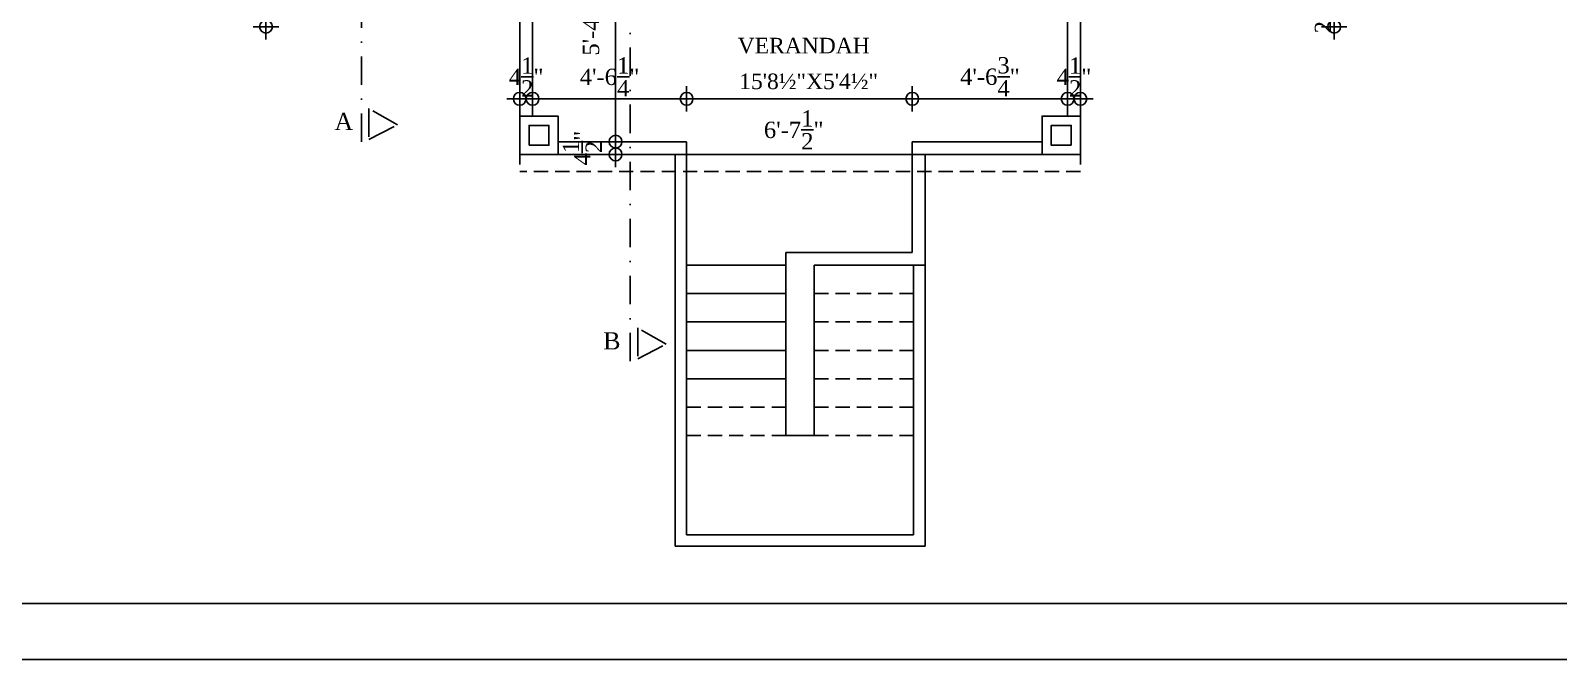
# Model space of a CAD drawing. Extents: x -4781 to 3971, y -2954 to -1072.
# Drawn here: x -1646 to -1108, y -2324 to -2102 of the extents above; entities that cross this region are included whole.
import ezdxf

# ---------------------------------------------------------------- set-up
doc = ezdxf.new("R2010")
doc.units = 0
doc.header["$LTSCALE"] = 20
doc.header["$MEASUREMENT"] = 0
doc.header["$PDMODE"] = 34
doc.linetypes.add('DASHDOT', pattern=[1, 0.5, -0.25, 0, -0.25])
doc.linetypes.add('HIDDEN', pattern=[0.375, 0.25, -0.125])
doc.layers.get('0').update_dxf_attribs({"linetype": 'CONTINUOUS'})
doc.layers.get('DEFPOINTS').update_dxf_attribs({"linetype": 'CONTINUOUS'})
for name, color, linetype in [('border', 230, 'CONTINUOUS'), ('DIMLINE', 254, 'CONTINUOUS'), ('Roof lilne', 31, 'CONTINUOUS'), ('sec', 13, 'DASHDOT'), ('text', 2, 'CONTINUOUS')]:
    doc.layers.add(name, color=color, linetype=linetype)
doc.layers.add('correct', color=230, linetype='CONTINUOUS', plot=False)
doc.styles.add('DIMTEXT', font='times_1.ttf')
doc.styles.add('style5', font='times_1.ttf')
doc.dimstyles.new('ARCH_48_0', dxfattribs={"dimtxt": 5.75, "dimasz": 2.25, "dimexe": 0.25, "dimexo": 0, "dimgap": 1, "dimtad": 1, "dimzin": 3, "dimdsep": 46, "dimlunit": 4, "dimtxsty": 'DIMTEXT', "dimblk": 'BLK', "dimcen": 0, "dimdle": 0.09375, "dimse1": 1, "dimse2": 1, "dimclrd": 254, "dimclrt": 3, "dimadec": 1, "dimazin": 0, "dimtfac": 1, "dimtix": 1, "dimtmove": 2, "dimatfit": 3, "dimldrblk": 'NONE', "dimfxl": 0.25, "dimtvp": 1.4625, "dimtolj": 1, "dimtzin": 15, "dimarcsym": 0})

# ---------------------------------------------------------------- blocks, each defined once
blk = doc.blocks.new('BLK')
for q in [(-2, 0), (0, 2), (2, 0), (0, -2)]:
    blk.add_line((0, 0), q)
blk.add_circle((0, 0), 1)
blk = doc.blocks.new('*D213')
at = {"layer": 'DEFPOINTS', "color": 0, "lineweight": -2, "transparency": 16777216}
for p in [(-1456.67, -2076.65), (-1440.32, -2076.65), (-1451.72, -2141.15)]:
    blk.add_point(p, dxfattribs=at)
at = {"layer": 'DIMLINE', "color": 254, "lineweight": -2, "transparency": 16777216}
blk.add_line((-1440.32, -2138.9), (-1440.32, -2078.9), dxfattribs=at)
at = {"layer": 'DIMLINE', "color": 254, "lineweight": -2, "transparency": 16777216, "xscale": 2.25, "yscale": 2.25, "zscale": 2.25}
for p, rotation in [((-1440.32, -2076.65), 90), ((-1440.32, -2141.15), 270)]:
    blk.add_blockref('BLK', p, dxfattribs=dict(at, rotation=rotation))
at = {"layer": 'DIMLINE', "color": 3, "lineweight": -2, "transparency": 16777216, "insert": (-1448.99, -2100.32), "char_height": 5.75, "attachment_point": 5, "rotation": 90, "style": 'DIMTEXT'}
blk.add_mtext('\\A1;5\'-4{\\H1.000000x;\\S1/2;}"', dxfattribs=at)
blk = doc.blocks.new('_None')
blk = doc.blocks.new('*D214')
at = {"layer": 'DEFPOINTS', "color": 0, "lineweight": -2, "transparency": 16777216}
for p in [(-1451.72, -2141.15), (-1451.72, -2145.65), (-1440.32, -2145.65)]:
    blk.add_point(p, dxfattribs=at)
at = {"layer": 'DIMLINE', "color": 254, "lineweight": -2, "transparency": 16777216}
for p, q in [((-1440.32, -2138.9), (-1440.32, -2136.65)), ((-1440.32, -2141.15), (-1440.32, -2145.65)), ((-1440.32, -2147.9), (-1440.32, -2150.15))]:
    blk.add_line(p, q, dxfattribs=at)
at = {"layer": 'DIMLINE', "color": 254, "lineweight": -2, "transparency": 16777216, "xscale": 2.25, "yscale": 2.25, "zscale": 2.25}
for p, rotation in [((-1440.32, -2141.15), 270), ((-1440.32, -2145.65), 90)]:
    blk.add_blockref('BLK', p, dxfattribs=dict(at, rotation=rotation))
at = {"layer": 'DIMLINE', "color": 3, "lineweight": -2, "transparency": 16777216, "insert": (-1452.03, -2143.4), "char_height": 5.75, "attachment_point": 5, "rotation": 90, "style": 'DIMTEXT'}
blk.add_mtext('\\A1;4{\\H1.000000x;\\S1/2;}"', dxfattribs=at)
blk = doc.blocks.new('*D215')
at = {"layer": 'DEFPOINTS', "color": 0, "lineweight": -2, "transparency": 16777216}
for p in [(-1469.56, -2126.05), (-1474.06, -2130.97), (-1469.56, -2132.15)]:
    blk.add_point(p, dxfattribs=at)
at = {"layer": 'DIMLINE', "color": 254, "lineweight": -2, "transparency": 16777216}
for p, q in [((-1476.31, -2126.05), (-1478.56, -2126.05)), ((-1474.06, -2126.05), (-1469.56, -2126.05)), ((-1467.31, -2126.05), (-1465.06, -2126.05))]:
    blk.add_line(p, q, dxfattribs=at)
at = {"layer": 'DIMLINE', "color": 254, "lineweight": -2, "transparency": 16777216, "xscale": 2.25, "yscale": 2.25, "zscale": 2.25}
blk.add_blockref('BLK', (-1474.06, -2126.05), dxfattribs=at)
at = {"layer": 'DIMLINE', "color": 254, "lineweight": -2, "transparency": 16777216, "xscale": 2.25, "yscale": 2.25, "zscale": 2.25, "rotation": 180}
blk.add_blockref('BLK', (-1469.56, -2126.05), dxfattribs=at)
at = {"layer": 'DIMLINE', "color": 3, "lineweight": -2, "transparency": 16777216, "insert": (-1471.81, -2118.35), "char_height": 5.75, "attachment_point": 5, "style": 'DIMTEXT'}
blk.add_mtext('\\A1;4{\\H1.000000x;\\S1/2;}"', dxfattribs=at)
blk = doc.blocks.new('*D216')
at = {"layer": 'DEFPOINTS', "color": 0, "lineweight": -2, "transparency": 16777216}
for p in [(-1415.3, -2126.05), (-1469.56, -2132.15), (-1415.3, -2141.15)]:
    blk.add_point(p, dxfattribs=at)
at = {"layer": 'DIMLINE', "color": 254, "lineweight": -2, "transparency": 16777216}
blk.add_line((-1467.31, -2126.05), (-1417.55, -2126.05), dxfattribs=at)
at = {"layer": 'DIMLINE', "color": 254, "lineweight": -2, "transparency": 16777216, "xscale": 2.25, "yscale": 2.25, "zscale": 2.25, "rotation": 180}
blk.add_blockref('BLK', (-1469.56, -2126.05), dxfattribs=at)
at = {"layer": 'DIMLINE', "color": 254, "lineweight": -2, "transparency": 16777216, "xscale": 2.25, "yscale": 2.25, "zscale": 2.25}
blk.add_blockref('BLK', (-1415.3, -2126.05), dxfattribs=at)
at = {"layer": 'DIMLINE', "color": 3, "lineweight": -2, "transparency": 16777216, "insert": (-1442.43, -2118.3), "char_height": 5.75, "attachment_point": 5, "style": 'DIMTEXT'}
blk.add_mtext('\\A1;4\'-6{\\H1.000000x;\\S1/4;}"', dxfattribs=at)
blk = doc.blocks.new('*D217')
at = {"layer": 'DEFPOINTS', "color": 0, "lineweight": -2, "transparency": 16777216}
for p in [(-1335.8, -2126.05), (-1415.3, -2141.15), (-1335.8, -2141.15)]:
    blk.add_point(p, dxfattribs=at)
at = {"layer": 'DIMLINE', "color": 254, "lineweight": -2, "transparency": 16777216}
blk.add_line((-1413.05, -2126.05), (-1338.05, -2126.05), dxfattribs=at)
at = {"layer": 'DIMLINE', "color": 254, "lineweight": -2, "transparency": 16777216, "xscale": 2.25, "yscale": 2.25, "zscale": 2.25, "rotation": 180}
blk.add_blockref('BLK', (-1415.3, -2126.05), dxfattribs=at)
at = {"layer": 'DIMLINE', "color": 254, "lineweight": -2, "transparency": 16777216, "xscale": 2.25, "yscale": 2.25, "zscale": 2.25}
blk.add_blockref('BLK', (-1335.8, -2126.05), dxfattribs=at)
at = {"layer": 'DIMLINE', "color": 3, "lineweight": -2, "transparency": 16777216, "insert": (-1377.55, -2136.98), "char_height": 5.75, "attachment_point": 5, "style": 'DIMTEXT'}
blk.add_mtext('\\A1;6\'-7{\\H1.000000x;\\S1/2;}"', dxfattribs=at)
blk = doc.blocks.new('*D218')
at = {"layer": 'DEFPOINTS', "color": 0, "lineweight": -2, "transparency": 16777216}
for p in [(-1281.06, -2126.05), (-1281.06, -2132.15), (-1335.8, -2141.15)]:
    blk.add_point(p, dxfattribs=at)
at = {"layer": 'DIMLINE', "color": 254, "lineweight": -2, "transparency": 16777216}
blk.add_line((-1333.55, -2126.05), (-1283.31, -2126.05), dxfattribs=at)
at = {"layer": 'DIMLINE', "color": 254, "lineweight": -2, "transparency": 16777216, "xscale": 2.25, "yscale": 2.25, "zscale": 2.25, "rotation": 180}
blk.add_blockref('BLK', (-1335.8, -2126.05), dxfattribs=at)
at = {"layer": 'DIMLINE', "color": 254, "lineweight": -2, "transparency": 16777216, "xscale": 2.25, "yscale": 2.25, "zscale": 2.25}
blk.add_blockref('BLK', (-1281.06, -2126.05), dxfattribs=at)
at = {"layer": 'DIMLINE', "color": 3, "lineweight": -2, "transparency": 16777216, "insert": (-1308.43, -2118.25), "char_height": 5.75, "attachment_point": 5, "style": 'DIMTEXT'}
blk.add_mtext('\\A1;4\'-6{\\H1.000000x;\\S3/4;}"', dxfattribs=at)
blk = doc.blocks.new('*D219')
at = {"layer": 'DEFPOINTS', "color": 0, "lineweight": -2, "transparency": 16777216}
for p in [(-1276.56, -2126.05), (-1281.06, -2132.15), (-1276.56, -2136.65)]:
    blk.add_point(p, dxfattribs=at)
at = {"layer": 'DIMLINE', "color": 254, "lineweight": -2, "transparency": 16777216}
for p, q in [((-1283.31, -2126.05), (-1285.56, -2126.05)), ((-1281.06, -2126.05), (-1276.56, -2126.05)), ((-1274.31, -2126.05), (-1272.06, -2126.05))]:
    blk.add_line(p, q, dxfattribs=at)
at = {"layer": 'DIMLINE', "color": 254, "lineweight": -2, "transparency": 16777216, "xscale": 2.25, "yscale": 2.25, "zscale": 2.25}
blk.add_blockref('BLK', (-1281.06, -2126.05), dxfattribs=at)
at = {"layer": 'DIMLINE', "color": 254, "lineweight": -2, "transparency": 16777216, "xscale": 2.25, "yscale": 2.25, "zscale": 2.25, "rotation": 180}
blk.add_blockref('BLK', (-1276.56, -2126.05), dxfattribs=at)
at = {"layer": 'DIMLINE', "color": 3, "lineweight": -2, "transparency": 16777216, "insert": (-1278.81, -2118.35), "char_height": 5.75, "attachment_point": 5, "style": 'DIMTEXT'}
blk.add_mtext('\\A1;4{\\H1.000000x;\\S1/2;}"', dxfattribs=at)
blk = doc.blocks.new('*D220')
at = {"layer": 'DEFPOINTS', "color": 0, "lineweight": -2, "transparency": 16777216}
for p in [(-1281.06, -2095.27), (-1469.56, -2132.15), (-1281.06, -2132.15)]:
    blk.add_point(p, dxfattribs=at)
at = {"layer": 'DIMLINE', "color": 254, "lineweight": -2, "transparency": 16777216}
blk.add_line((-1467.31, -2095.27), (-1283.31, -2095.27), dxfattribs=at)
at = {"layer": 'DIMLINE', "color": 254, "lineweight": -2, "transparency": 16777216, "xscale": 2.25, "yscale": 2.25, "zscale": 2.25, "rotation": 180}
blk.add_blockref('BLK', (-1469.56, -2095.27), dxfattribs=at)
at = {"layer": 'DIMLINE', "color": 254, "lineweight": -2, "transparency": 16777216, "xscale": 2.25, "yscale": 2.25, "zscale": 2.25}
blk.add_blockref('BLK', (-1281.06, -2095.27), dxfattribs=at)
at = {"layer": 'DIMLINE', "color": 3, "lineweight": -2, "transparency": 16777216, "insert": (-1375.31, -2086.42), "char_height": 5.75, "attachment_point": 5, "style": 'DIMTEXT'}
blk.add_mtext('\\A1;15\'-8{\\H1.000000x;\\S1/2;}"', dxfattribs=at)
blk = doc.blocks.new('*D245')
at = {"layer": 'DEFPOINTS', "color": 0, "lineweight": -2, "transparency": 16777216}
for p in [(-1563.47, -2076.65), (-1556.64, -2076.65), (-1556.64, -2100.65)]:
    blk.add_point(p, dxfattribs=at)
at = {"layer": 'DIMLINE', "color": 254, "lineweight": -2, "transparency": 16777216}
blk.add_line((-1563.47, -2098.4), (-1563.47, -2078.9), dxfattribs=at)
at = {"layer": 'DIMLINE', "color": 254, "lineweight": -2, "transparency": 16777216, "xscale": 2.25, "yscale": 2.25, "zscale": 2.25}
for p, rotation in [((-1563.47, -2076.65), 90), ((-1563.47, -2100.65), 270)]:
    blk.add_blockref('BLK', p, dxfattribs=dict(at, rotation=rotation))
at = {"layer": 'DIMLINE', "color": 3, "lineweight": -2, "transparency": 16777216, "insert": (-1567.39, -2089.25), "char_height": 5.75, "attachment_point": 5, "rotation": 90, "style": 'DIMTEXT'}
blk.add_mtext('\\A1;2\'-0"', dxfattribs=at)
blk = doc.blocks.new('*D255')
at = {"layer": 'DEFPOINTS', "color": 0, "lineweight": -2, "transparency": 16777216}
for p in [(-1193.97, -2076.65), (-1187.15, -2076.65), (-1193.97, -2100.65)]:
    blk.add_point(p, dxfattribs=at)
at = {"layer": 'DIMLINE', "color": 254, "lineweight": -2, "transparency": 16777216}
blk.add_line((-1187.15, -2098.4), (-1187.15, -2078.9), dxfattribs=at)
at = {"layer": 'DIMLINE', "color": 254, "lineweight": -2, "transparency": 16777216, "xscale": 2.25, "yscale": 2.25, "zscale": 2.25}
for p, rotation in [((-1187.15, -2076.65), 90), ((-1187.15, -2100.65), 270)]:
    blk.add_blockref('BLK', p, dxfattribs=dict(at, rotation=rotation))
at = {"layer": 'DIMLINE', "color": 3, "lineweight": -2, "transparency": 16777216, "insert": (-1191.07, -2094.65), "char_height": 5.75, "attachment_point": 5, "rotation": 90, "style": 'DIMTEXT'}
blk.add_mtext('\\A1;2\'-0"', dxfattribs=at)

msp = doc.modelspace()

# ---------------------------------------------------------------- linework, layer by layer
at = {"color": 2}
for p, q in [((-1474.056, -2145.654), (-1474.056, -2076.654)), ((-1469.556, -2132.154), (-1469.556, -2076.654)), ((-1281.055, -2132.154), (-1281.055, -2076.654)), ((-1276.555, -2145.653), (-1276.555, -2076.654)), ((-1415.304, -2141.154), (-1460.556, -2141.154)), ((-1415.304, -2141.154), (-1415.304, -2279.654)), ((-1290.059, -2141.153), (-1335.804, -2141.154)), ((-1335.804, -2141.154), (-1335.804, -2180.154)), ((-1419.304, -2145.654), (-1474.056, -2145.654)), ((-1419.304, -2145.654), (-1419.304, -2283.654)), ((-1276.555, -2145.653), (-1331.304, -2145.654)), ((-1331.304, -2145.654), (-1331.304, -2184.654)), ((-1380.304, -2180.154), (-1335.804, -2180.154)), ((-1380.304, -2184.654), (-1380.304, -2180.154)), ((-1380.304, -2184.654), (-1380.304, -2244.654)), ((-1370.304, -2184.654), (-1331.304, -2184.654)), ((-1370.304, -2184.654), (-1370.304, -2244.654)), ((-1335.304, -2184.654), (-1335.304, -2279.654)), ((-1331.304, -2184.654), (-1331.304, -2283.654)), ((-1370.304, -2244.654), (-1380.304, -2244.654)), ((-1415.304, -2279.654), (-1335.304, -2279.654)), ((-1419.304, -2283.654), (-1331.304, -2283.654))]:
    msp.add_line(p, q, dxfattribs=at)
for p, q in [((-1415.304, -2184.654), (-1380.304, -2184.654)), ((-1415.304, -2194.654), (-1380.304, -2194.654)), ((-1415.304, -2204.654), (-1380.304, -2204.654)), ((-1415.304, -2214.654), (-1380.304, -2214.654)), ((-1415.304, -2224.654), (-1380.304, -2224.654))]:
    msp.add_line(p, q)
at = {"linetype": 'HIDDEN'}
for p, q in [((-1370.304, -2194.654), (-1335.304, -2194.654)), ((-1370.304, -2204.654), (-1335.304, -2204.654)), ((-1370.304, -2214.654), (-1335.304, -2214.654)), ((-1370.304, -2224.654), (-1335.304, -2224.654)), ((-1415.304, -2234.654), (-1380.304, -2234.654)), ((-1370.304, -2234.654), (-1335.304, -2234.654)), ((-1415.304, -2244.654), (-1380.304, -2244.654)), ((-1370.304, -2244.654), (-1335.304, -2244.654))]:
    msp.add_line(p, q, dxfattribs=at)
at = {"color": 2}
for points in [[(-1474.056, -2145.654), (-1460.556, -2145.654), (-1460.556, -2132.154), (-1474.056, -2132.154)], [(-1276.559, -2145.654), (-1290.059, -2145.654), (-1290.059, -2132.154), (-1276.559, -2132.154)]]:
    msp.add_lwpolyline(points, close=True, dxfattribs=at)
at = {"lineweight": -2}
for points in [[(-1470.806, -2142.404), (-1463.806, -2142.404), (-1463.806, -2135.404), (-1470.806, -2135.404)], [(-1279.809, -2142.404), (-1286.809, -2142.404), (-1286.809, -2135.404), (-1279.809, -2135.404)]]:
    msp.add_lwpolyline(points, close=True, dxfattribs=at)
at = {"layer": 'border', "lineweight": -2}
msp.add_line((-2327.034, -2303.821), (428.566, -2303.821), dxfattribs=at)
at = {"layer": 'correct', "color": 3, "lineweight": -2}
msp.add_lwpolyline([(-2327.034, -1662.913), (-299.381, -1662.913), (-299.381, -2323.553), (-2327.034, -2323.553)], close=True, dxfattribs=at)
at = {"layer": 'correct', "lineweight": -2}
msp.add_lwpolyline([(-1474.056, -2076.654), (-1276.555, -2076.654), (-1276.555, -2145.653), (-1474.056, -2145.653)], close=True, dxfattribs=at)
at = {"layer": 'Roof lilne', "linetype": 'HIDDEN'}
for p, q in [((-1474.056, -2076.654), (-1474.056, -2151.654)), ((-1276.555, -2076.653), (-1276.555, -2151.654)), ((-1276.555, -2151.654), (-1474.056, -2151.654))]:
    msp.add_line(p, q, dxfattribs=at)
at = {"layer": 'sec', "lineweight": -2}
for p, q in [((-1529.807, -2141.221), (-1529.807, -1684.307)), ((-1435.134, -2218.499), (-1435.134, -1684.307))]:
    msp.add_line(p, q, dxfattribs=at)
for points in [[(-1527.195, -2129.443), (-1527.195, -2140.346), (-1517.116, -2135.211), (-1527.195, -2129.443)], [(-1432.521, -2206.721), (-1432.521, -2217.624), (-1422.443, -2212.49), (-1432.521, -2206.721)]]:
    msp.add_lwpolyline(points, dxfattribs=at)

# ---------------------------------------------------------------- texts
at = {"layer": 'sec', "color": 2, "lineweight": -2, "style": 'style5'}
for s, p in [('A', (-1539.34, -2137.056)), ('B', (-1444.666, -2214.334))]:
    msp.add_text(s, height=6.038, dxfattribs=at).set_placement(p)
at = {"layer": 'text', "style": 'style5'}
for s, height, p in [('VERANDAH', 5.4893, (-1397.279, -2110.045)), ('15\'8½"X5\'4½"', 5.48935, (-1396.748, -2122.634))]:
    msp.add_text(s, height=height, dxfattribs=at).set_placement(p)

# ---------------------------------------------------------------- dimensions: what is measured, and where the dimension line sits
at = {"layer": 'DIMLINE', "lineweight": -2}
for base, p1, p2, picture, middle in [((-1563.466, -2076.654), (-1556.637, -2100.654), (-1556.637, -2076.654), '*D245', (-1567.391, -2089.253)), ((-1440.325, -2076.654), (-1451.716, -2141.154), (-1456.67, -2076.654), '*D213', (-1448.986, -2100.318)), ((-1187.145, -2076.654), (-1193.974, -2100.654), (-1193.974, -2076.654), '*D255', (-1191.07, -2094.654)), ((-1440.325, -2145.654), (-1451.716, -2141.154), (-1451.716, -2145.654), '*D214', (-1452.029, -2143.404))]:
    dim = msp.add_linear_dim(base=base, p1=p1, p2=p2, angle=90, dimstyle='ARCH_48_0', override={"dimfxl": 0.18}, dxfattribs=at)
    dim.commit()
    dim.dimension.update_dxf_attribs({"geometry": picture, "text_midpoint": middle, "dimtype": 160})
for base, p1, p2, picture, middle in [((-1281.055, -2095.272), (-1469.556, -2132.154), (-1281.055, -2132.154), '*D220', (-1375.306, -2086.416)), ((-1335.804, -2126.047), (-1415.304, -2141.154), (-1335.804, -2141.154), '*D217', (-1377.554, -2136.983))]:
    dim = msp.add_linear_dim(base=base, p1=p1, p2=p2, dimstyle='ARCH_48_0', override={"dimfxl": 0.18}, dxfattribs=at)
    dim.commit()
    dim.dimension.update_dxf_attribs({"geometry": picture, "text_midpoint": middle, "dimtype": 160})
for base, p1, p2, picture, middle in [((-1469.556, -2126.047), (-1474.056, -2130.966), (-1469.556, -2132.154), '*D215', (-1471.806, -2118.351)), ((-1415.304, -2126.047), (-1469.556, -2132.154), (-1415.304, -2141.154), '*D216', (-1442.43, -2118.301)), ((-1281.055, -2126.047), (-1335.804, -2141.154), (-1281.055, -2132.154), '*D218', (-1308.43, -2118.252)), ((-1276.555, -2126.047), (-1281.055, -2132.154), (-1276.555, -2136.653), '*D219', (-1278.805, -2118.351))]:
    dim = msp.add_linear_dim(base=base, p1=p1, p2=p2, dimstyle='ARCH_48_0', override={"dimfxl": 0.18}, dxfattribs=at)
    dim.commit()
    dim.dimension.update_dxf_attribs({"geometry": picture, "text_midpoint": middle})

doc.saveas('drawing.dxf')
